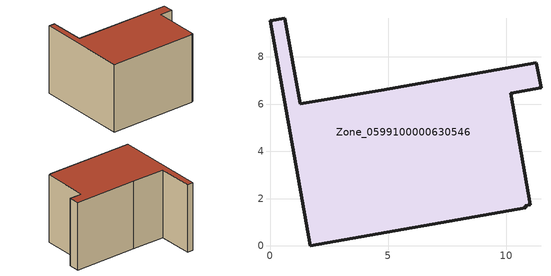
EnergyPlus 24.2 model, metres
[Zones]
Zone_0599100000630546
 floor ground (C_G): 10.82,1.69 10.83,1.61 1.7,0 0,9.53 0.61,9.64 1.29,6.01 4.72,6.59 11.28,7.76 11.48,6.69 10.2,6.46 11.04,1.73 z0
 wall outside (C_F): 11.48,6.69 11.28,7.76 4.72,6.59 1.29,6.01 0.61,9.64 0,9.53 1.7,0 10.83,1.61 10.82,1.69 11.04,1.73 10.2,6.46 11.48,6.69 z0:7.17
 roof outside (C_R): 10.82,1.69 11.04,1.73 10.2,6.46 11.48,6.69 11.28,7.76 4.72,6.59 1.29,6.01 0.61,9.64 0,9.53 1.7,0 10.83,1.61 z7.17
[BUILDING]
Pand.0599100000630546: North Axis=0; Terrain=City; Loads Convergence Tolerance Value=0.04; Temperature Convergence Tolerance Value=0.4; Solar Distribution=FullExterior; Maximum Number of Warmup Days=25; Minimum Number of Warmup Days=1
[Site:Location]
Rotterdam.The.Hague.AP_ZH_NLD Design_Conditions: Latitude=51.96; Longitude=4.45; Time Zone=1; Elevation=-4.5
[SITE:GROUNDTEMPERATURE:BUILDINGSURFACE]
18, 18, 18, 18, 18, 18, 18, 18, 18, 18, 18, 18
[MATERIAL] Thermal Absorptance=0.9; Solar Absorptance=0.7; Visible Absorptance=0.7
Name | Roughness | Thickness | Conductivity | Density | Specific Heat
G.TC.1946 | MediumSmooth | 0.15 | 1 | 540 | 1210
F.TC.1946 | Rough | 0.3 | 0.857143 | 1920 | 840
R.TC.1946 | MediumRough | 0.2 | 0.909091 | 1500 | 1000
[CONSTRUCTION]
C_G: G.TC.1946
C_F: F.TC.1946
C_R: R.TC.1946
[ZONE]
Zone_0599100000630546: Type=1; Multiplier=1; Ceiling Height=Autocalculate; Volume=Autocalculate; Floor Area=autocalculate; Part of Total Floor Area=Yes
[ZONEINFILTRATION:DESIGNFLOWRATE]
Infil_Zone_0599100000630546: Zone or ZoneList or Space or SpaceList=Zone_0599100000630546; Schedule=AlwaysOn; Design Flow Rate Calculation Method=Flow/Area; Flow Rate per Floor Area=0.003; Constant Term Coefficient=1; Temperature Term Coefficient=0; Velocity Term Coefficient=0; Velocity Squared Term Coefficient=0
[HVACTEMPLATE:ZONE:IDEALLOADSAIRSYSTEM]
Zone_0599100000630546: Maximum Heating Supply Air Temperature=50; Minimum Cooling Supply Air Temperature=13; Maximum Heating Supply Air Humidity Ratio=0.0156; Minimum Cooling Supply Air Humidity Ratio=0.0077; Heating Limit=NoLimit; Cooling Limit=NoLimit; Dehumidification Control Type=ConstantSensibleHeatRatio; Cooling Sensible Heat Ratio=0.7; Dehumidification Setpoint=60; Humidification Control Type=None; Humidification Setpoint=30; Outdoor Air Method=None; Outdoor Air Flow Rate per Person=0.00944; Outdoor Air Flow Rate per Zone Floor Area=0; Outdoor Air Flow Rate per Zone=0; Demand Controlled Ventilation Type=None; Outdoor Air Economizer Type=NoEconomizer; Heat Recovery Type=None; Sensible Heat Recovery Effectiveness=0.7; Latent Heat Recovery Effectiveness=0.65
[ZONECONTROL:THERMOSTAT]
ThermostatControl_Zone_0599100000630546: Zone or ZoneList=Zone_0599100000630546; Control Type Schedule=DualSetpointControlType; Control 1=Thermostat_Zone_0599100000630546; Temperature Difference Between Cutout And Setpoint=0
[THERMOSTATSETPOINT:DUALSETPOINT]
Thermostat_Zone_0599100000630546: Heating Setpoint Temperature Schedule=HeatingSetpoint_Zone_0599100000630546; Cooling Setpoint Temperature Schedule=CoolingSetpoint_Zone_0599100000630546
[SCHEDULE:COMPACT]
HeatingSetpoint_Zone_0599100000630546: Through: 12/31, For: AllDays, Until: 24:00, 21
CoolingSetpoint_Zone_0599100000630546: Through: 12/31, For: AllDays, Until: 24:00, 24
DualSetpointControlType: Through: 12/31, For: AllDays, Until: 24:00, 4
AlwaysOn: Through: 12/31, For: AllDays, Until: 24:00, 1
